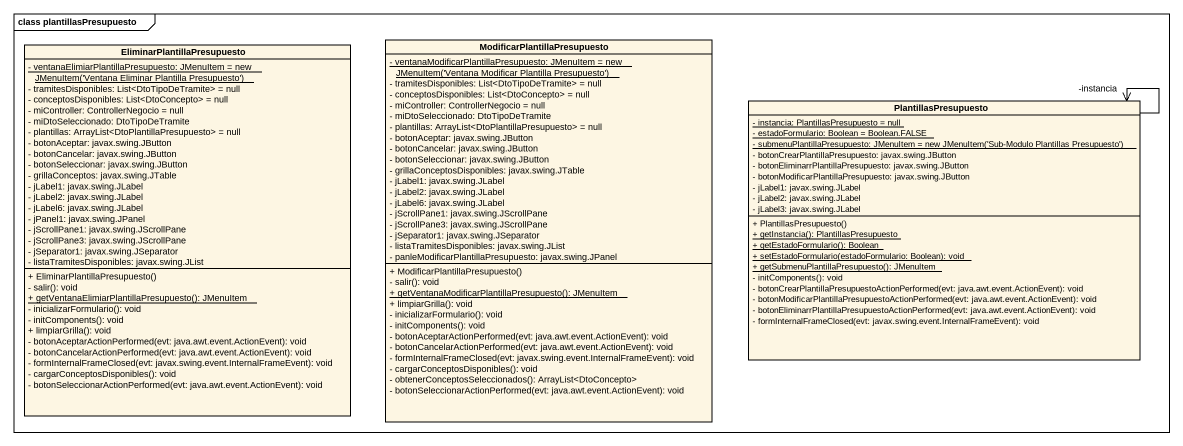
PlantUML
@startuml
mainframe class plantillasPresupuesto
hide circle
hide empty members
skinparam classAttributeIconSize 0
class EliminarPlantillaPresupuesto {
  {static} {field} - ventanaElimiarPlantillaPresupuesto: JMenuItem = new JMenuItem('Ventana Eliminar Plantilla Presupuesto')
  - tramitesDisponibles: List<DtoTipoDeTramite> = null
  - conceptosDisponibles: List<DtoConcepto> = null
  - miController: ControllerNegocio = null
  - miDtoSeleccionado: DtoTipoDeTramite
  - plantillas: ArrayList<DtoPlantillaPresupuesto> = null
  - botonAceptar: javax.swing.JButton
  - botonCancelar: javax.swing.JButton
  - botonSeleccionar: javax.swing.JButton
  - grillaConceptos: javax.swing.JTable
  - jLabel1: javax.swing.JLabel
  - jLabel2: javax.swing.JLabel
  - jLabel6: javax.swing.JLabel
  - jPanel1: javax.swing.JPanel
  - jScrollPane1: javax.swing.JScrollPane
  - jScrollPane3: javax.swing.JScrollPane
  - jSeparator1: javax.swing.JSeparator
  - listaTramitesDisponibles: javax.swing.JList
  + EliminarPlantillaPresupuesto()
  - salir(): void
  {static} + getVentanaElimiarPlantillaPresupuesto(): JMenuItem
  - inicializarFormulario(): void
  - initComponents(): void
  + limpiarGrilla(): void
  - botonAceptarActionPerformed(evt: java.awt.event.ActionEvent): void
  - botonCancelarActionPerformed(evt: java.awt.event.ActionEvent): void
  - formInternalFrameClosed(evt: javax.swing.event.InternalFrameEvent): void
  - cargarConceptosDisponibles(): void
  - botonSeleccionarActionPerformed(evt: java.awt.event.ActionEvent): void
}
class "ModificarPlantillaPresupuesto" as ModificarPlantillaPresupuest {
  {static} {field} - ventanaModificarPlantillaPresupuesto: JMenuItem = new JMenuItem('Ventana Modificar Plantilla Presupuesto')
  - tramitesDisponibles: List<DtoTipoDeTramite> = null
  - conceptosDisponibles: List<DtoConcepto> = null
  - miController: ControllerNegocio = null
  - miDtoSeleccionado: DtoTipoDeTramite
  - plantillas: ArrayList<DtoPlantillaPresupuesto> = null
  - botonAceptar: javax.swing.JButton
  - botonCancelar: javax.swing.JButton
  - botonSeleccionar: javax.swing.JButton
  - grillaConceptosDisponibles: javax.swing.JTable
  - jLabel1: javax.swing.JLabel
  - jLabel2: javax.swing.JLabel
  - jLabel6: javax.swing.JLabel
  - jScrollPane1: javax.swing.JScrollPane
  - jScrollPane3: javax.swing.JScrollPane
  - jSeparator1: javax.swing.JSeparator
  - listaTramitesDisponibles: javax.swing.JList
  - panleModificarPlantillaPresupuesto: javax.swing.JPanel
  + ModificarPlantillaPresupuesto()
  - salir(): void
  {static} + getVentanaModificarPlantillaPresupuesto(): JMenuItem
  + limpiarGrilla(): void
  - inicializarFormulario(): void
  - initComponents(): void
  - botonAceptarActionPerformed(evt: java.awt.event.ActionEvent): void
  - botonCancelarActionPerformed(evt: java.awt.event.ActionEvent): void
  - formInternalFrameClosed(evt: javax.swing.event.InternalFrameEvent): void
  - cargarConceptosDisponibles(): void
  - obtenerConceptosSeleccionados(): ArrayList<DtoConcepto>
  - botonSeleccionarActionPerformed(evt: java.awt.event.ActionEvent): void
}
class PlantillasPresupuesto {
  {static} - instancia: PlantillasPresupuesto = null
  {static} - estadoFormulario: Boolean = Boolean.FALSE
  {static} {field} - submenuPlantillaPresupuesto: JMenuItem = new JMenuItem('Sub-Modulo Plantillas Presupuesto')
  - botonCrearPlantillaPresupuesto: javax.swing.JButton
  - botonEliminarrPlantillaPresupuesto: javax.swing.JButton
  - botonModificarPlantillaPresupuesto: javax.swing.JButton
  - jLabel1: javax.swing.JLabel
  - jLabel2: javax.swing.JLabel
  - jLabel3: javax.swing.JLabel
  + PlantillasPresupuesto()
  {static} + getInstancia(): PlantillasPresupuesto
  {static} + getEstadoFormulario(): Boolean
  {static} + setEstadoFormulario(estadoFormulario: Boolean): void
  {static} + getSubmenuPlantillaPresupuesto(): JMenuItem
  - initComponents(): void
  - botonCrearPlantillaPresupuestoActionPerformed(evt: java.awt.event.ActionEvent): void
  - botonModificarPlantillaPresupuestoActionPerformed(evt: java.awt.event.ActionEvent): void
  - botonEliminarrPlantillaPresupuestoActionPerformed(evt: java.awt.event.ActionEvent): void
  - formInternalFrameClosed(evt: javax.swing.event.InternalFrameEvent): void
}
PlantillasPresupuesto --> "-instancia" PlantillasPresupuesto
@enduml
